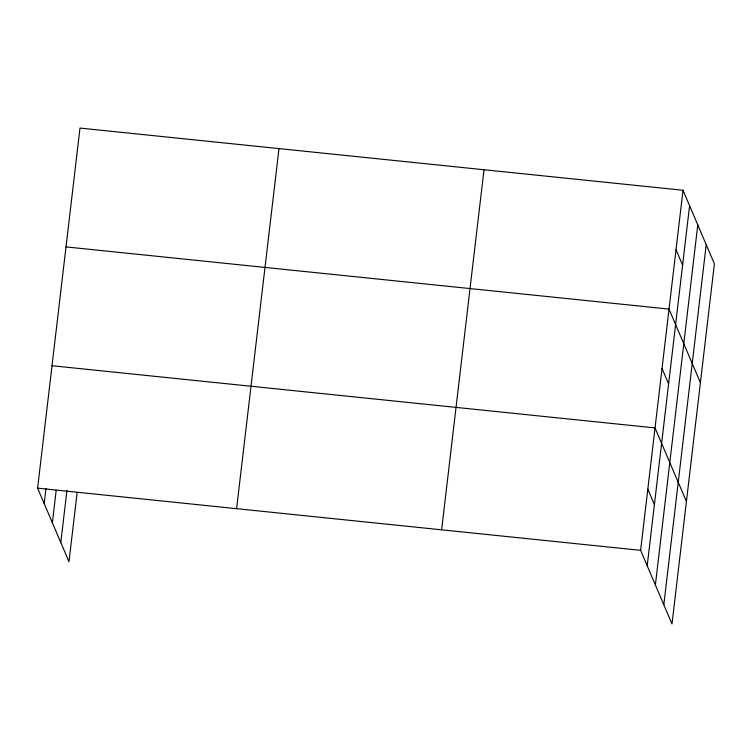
<?xml version="1.0" encoding="UTF-8"?>
<svg xmlns="http://www.w3.org/2000/svg" width="752" height="752" viewBox="0 0 752 752"><rect width="100%" height="100%" fill="white"/><g stroke="black" fill="none" stroke-linecap="round" stroke-linejoin="round"><path stroke-width="1.13" d="M77.146 492.438L68.987 561.735L37.6 488.151L80.003 128.075L683.013 190.265L714.4 263.849L671.997 623.925L640.619 550.342L683.013 190.265M44.18 503.586L45.947 488.565M52.367 522.772L56.174 490.436M60.799 542.549L66.919 490.567M236.598 508.681L278.992 148.595M441.621 529.822L484.015 169.745M647.199 565.767L689.593 205.691M655.377 584.962L697.781 224.886M663.819 604.73L706.213 244.654M66.007 246.9L669.026 309.091L700.413 382.674M52.02 365.726L655.03 427.916L686.416 501.499M37.6 488.151L640.619 550.342M676.02 249.673L682.6 265.108M662.023 368.499L668.613 383.934M647.82 489.129L654.4 504.554"/></g></svg>
